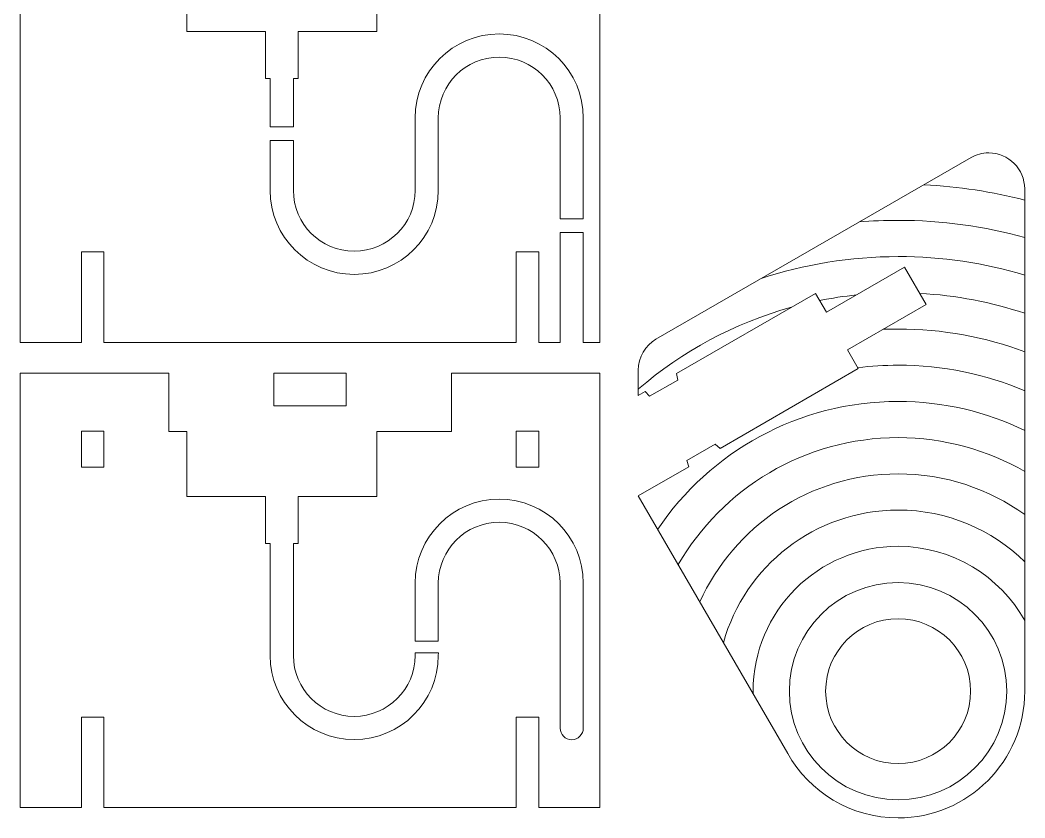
# Model space of a CAD drawing. Header units: centimetres. Extents: x -6.9 to 7.4, y -14.4 to 14.5.
# Drawn here: x -6.93 to 6.94, y -14.44 to -3.43 of the extents above; entities that cross this region are included whole.
import ezdxf

# ---------------------------------------------------------------- set-up
doc = ezdxf.new("R2010")
doc.units = ezdxf.units.CM
doc.header["$MEASUREMENT"] = 0
doc.layers.add('Layer 1', color=7, linetype='Continuous')

msp = doc.modelspace()

# ---------------------------------------------------------------- linework, layer by layer
at = {"layer": 'Layer 1', "lineweight": 20}
msp.add_lwpolyline([(-3.42712, -8.75326), (-2.42712, -8.75326), (-2.42712, -8.30326), (-3.42712, -8.30326), (-3.42712, -8.75326)], close=True, dxfattribs=at)
for points, knots in [([(-3.15712, -4.90201), (-3.15712, -4.90201), (-3.47712, -4.90202), (-3.47712, -4.90202), (-3.47712, -4.90202), (-3.47712, -4.90202), (-3.47712, -4.23542), (-3.47712, -4.23542), (-3.47712, -4.23542), (-3.47712, -4.23542), (-3.54212, -4.23542), (-3.54212, -4.23542), (-3.54212, -4.23542), (-3.54212, -4.23542), (-3.54212, -3.58542), (-3.54212, -3.58542), (-3.54212, -3.58542), (-3.54212, -3.58542), (-4.62712, -3.58542), (-4.62712, -3.58542), (-4.62712, -3.58542), (-4.62712, -3.58542), (-4.62712, -2.68653), (-4.62712, -2.68653), (-4.62712, -2.68653), (-4.62712, -2.68653), (-4.87712, -2.68653), (-4.87712, -2.68653), (-4.87712, -2.68653), (-4.87712, -2.68653), (-4.87711, -1.88042), (-4.87711, -1.88042), (-4.87711, -1.88042), (-4.87711, -1.88042), (-6.92712, -1.88042), (-6.92712, -1.88042), (-6.92712, -1.88042), (-6.92712, -1.88042), (-6.92712, -7.88042), (-6.92712, -7.88042), (-6.92712, -7.88042), (-6.92712, -7.88042), (-6.08212, -7.88042), (-6.08212, -7.88042), (-6.08212, -7.88042), (-6.08212, -7.88042), (-6.08212, -6.63042), (-6.08212, -6.63042), (-6.08212, -6.63042), (-6.08212, -6.63042), (-5.77212, -6.63042), (-5.77212, -6.63042), (-5.77212, -6.63042), (-5.77212, -6.63042), (-5.77212, -7.88042), (-5.77212, -7.88042), (-5.77212, -7.88042), (-5.77212, -7.88042), (-0.08212, -7.88042), (-0.08212, -7.88042), (-0.08212, -7.88042), (-0.08212, -7.88042), (-0.08212, -6.63042), (-0.08212, -6.63042), (-0.08212, -6.63042), (-0.08212, -6.63042), (0.22788, -6.63042), (0.22788, -6.63042), (0.22788, -6.63042), (0.22788, -6.63042), (0.22788, -7.88042), (0.22788, -7.88042), (0.22788, -7.88042), (0.22788, -7.88042), (0.52288, -7.88042), (0.52288, -7.88042), (0.52288, -7.88042), (0.52288, -7.88042), (0.52288, -6.36151), (0.52288, -6.36151), (0.52288, -6.36151), (0.52288, -6.36151), (0.84288, -6.36147), (0.84288, -6.36147), (0.84288, -6.36147), (0.84288, -6.36147), (0.84288, -7.88042), (0.84288, -7.88042), (0.84288, -7.88042), (0.84288, -7.88042), (1.07288, -7.88042), (1.07288, -7.88042), (1.07288, -7.88042), (1.07288, -7.88042), (1.07288, -1.88042), (1.07288, -1.88042), (1.07288, -1.88042), (1.07288, -1.88042), (-0.97719, -1.88042), (-0.97719, -1.88042), (-0.97719, -1.88042), (-0.97719, -1.88042), (-0.97712, -2.68653), (-0.97712, -2.68653), (-0.97712, -2.68653), (-0.97712, -2.68653), (-2.00712, -2.68653), (-2.00712, -2.68653), (-2.00712, -2.68653), (-2.00712, -2.68653), (-2.00712, -3.58542), (-2.00712, -3.58542), (-2.00712, -3.58542), (-2.00712, -3.58542), (-3.09212, -3.58542), (-3.09212, -3.58542), (-3.09212, -3.58542), (-3.09212, -3.58542), (-3.09212, -4.23542), (-3.09212, -4.23542), (-3.09212, -4.23542), (-3.09212, -4.23542), (-3.15712, -4.23542), (-3.15712, -4.23542), (-3.15712, -4.23542), (-3.15712, -4.23542), (-3.15712, -4.90201), (-3.15712, -4.90201)], [0, 0, 0, 0, 0.03125, 0.03125, 0.03125, 0.03125, 0.0625, 0.0625, 0.0625, 0.0625, 0.09375, 0.09375, 0.09375, 0.09375, 0.125, 0.125, 0.125, 0.125, 0.15625, 0.15625, 0.15625, 0.15625, 0.1875, 0.1875, 0.1875, 0.1875, 0.21875, 0.21875, 0.21875, 0.21875, 0.25, 0.25, 0.25, 0.25, 0.28125, 0.28125, 0.28125, 0.28125, 0.3125, 0.3125, 0.3125, 0.3125, 0.34375, 0.34375, 0.34375, 0.34375, 0.375, 0.375, 0.375, 0.375, 0.40625, 0.40625, 0.40625, 0.40625, 0.4375, 0.4375, 0.4375, 0.4375, 0.46875, 0.46875, 0.46875, 0.46875, 0.5, 0.5, 0.5, 0.5, 0.53125, 0.53125, 0.53125, 0.53125, 0.5625, 0.5625, 0.5625, 0.5625, 0.59375, 0.59375, 0.59375, 0.59375, 0.625, 0.625, 0.625, 0.625, 0.65625, 0.65625, 0.65625, 0.65625, 0.6875, 0.6875, 0.6875, 0.6875, 0.71875, 0.71875, 0.71875, 0.71875, 0.75, 0.75, 0.75, 0.75, 0.78125, 0.78125, 0.78125, 0.78125, 0.8125, 0.8125, 0.8125, 0.8125, 0.84375, 0.84375, 0.84375, 0.84375, 0.875, 0.875, 0.875, 0.875, 0.90625, 0.90625, 0.90625, 0.90625, 0.9375, 0.9375, 0.9375, 0.9375, 0.96875, 0.96875, 0.96875, 0.96875, 1, 1, 1, 1]), ([(-1.47712, -4.83765), (-1.47712, -4.83765), (-1.47712, -4.78042), (-1.47712, -4.78042), (-1.47712, -4.78042), (-1.47712, -4.13988), (-0.95695, -3.62042), (-0.31641, -3.62042), (-0.31641, -3.62042), (0.32413, -3.62042), (0.84288, -4.13988), (0.84288, -4.78042), (0.84288, -4.78042), (0.84288, -4.78042), (0.84288, -6.17179), (0.84288, -6.17179), (0.84288, -6.17179), (0.84288, -6.17179), (0.52288, -6.17162), (0.52288, -6.17162), (0.52288, -6.17162), (0.52288, -6.17162), (0.52288, -4.78042), (0.52288, -4.78042), (0.52288, -4.78042), (0.52288, -4.31658), (0.14743, -3.94042), (-0.31641, -3.94042), (-0.31641, -3.94042), (-0.78025, -3.94042), (-1.15713, -4.31675), (-1.15713, -4.78059), (-1.15713, -4.78059), (-1.15713, -4.78059), (-1.15713, -4.83769), (-1.15713, -4.83769)], [0, 0, 0, 0, 0.11111111, 0.11111111, 0.11111111, 0.11111111, 0.22222222, 0.22222222, 0.22222222, 0.22222222, 0.33333333, 0.33333333, 0.33333333, 0.33333333, 0.44444444, 0.44444444, 0.44444444, 0.44444444, 0.55555556, 0.55555556, 0.55555556, 0.55555556, 0.66666667, 0.66666667, 0.66666667, 0.66666667, 0.77777778, 0.77777778, 0.77777778, 0.77777778, 0.88888889, 0.88888889, 0.88888889, 0.88888889, 1, 1, 1, 1]), ([(-1.15713, -5.78059), (-1.15713, -6.42113), (-1.67773, -6.94042), (-2.31827, -6.94042), (-2.31827, -6.94042), (-2.95881, -6.94042), (-3.47712, -6.42091), (-3.47712, -5.78037), (-3.47712, -5.78037), (-3.47712, -5.78037), (-3.47712, -5.09184), (-3.47712, -5.09184), (-3.47712, -5.09184), (-3.47712, -5.09184), (-3.1573, -5.09184), (-3.1573, -5.09184), (-3.1573, -5.09184), (-3.1573, -5.09184), (-3.15712, -5.78037), (-3.15712, -5.78037), (-3.15712, -5.78037), (-3.15712, -6.24421), (-2.78211, -6.62042), (-2.31827, -6.62042), (-2.31827, -6.62042), (-1.85443, -6.62042), (-1.47712, -6.24426), (-1.47712, -5.78042), (-1.47712, -5.78042), (-1.47712, -5.78042), (-1.47712, -4.83765), (-1.47712, -4.83765)], [0, 0, 0, 0, 0.125, 0.125, 0.125, 0.125, 0.25, 0.25, 0.25, 0.25, 0.375, 0.375, 0.375, 0.375, 0.5, 0.5, 0.5, 0.5, 0.625, 0.625, 0.625, 0.625, 0.75, 0.75, 0.75, 0.75, 0.875, 0.875, 0.875, 0.875, 1, 1, 1, 1]), ([(6.93247, -5.76094), (6.93247, -5.48484), (6.71175, -5.26301), (6.43566, -5.26301), (6.43566, -5.26301), (6.34722, -5.26301), (6.26414, -5.28598), (6.19206, -5.32628), (6.19206, -5.32628), (6.19206, -5.32628), (1.84498, -7.83452), (1.84498, -7.83452), (1.84498, -7.83452), (1.69894, -7.92182), (1.60114, -8.08149), (1.60114, -8.26397), (1.60114, -8.26397), (1.60114, -8.26397), (1.60114, -8.6122), (1.60114, -8.6122), (1.60114, -8.6122), (1.60114, -8.6122), (1.69673, -8.5566), (1.69673, -8.5566), (1.69673, -8.5566), (1.69673, -8.5566), (1.75742, -8.62353), (1.75742, -8.62353), (1.75742, -8.62353), (1.75742, -8.62353), (2.14712, -8.39854), (2.14712, -8.39854), (2.14712, -8.39854), (2.14712, -8.39854), (2.12975, -8.3066), (2.12975, -8.3066), (2.12975, -8.3066), (2.12975, -8.3066), (4.04664, -7.20212), (4.04664, -7.20212), (4.04664, -7.20212), (4.04664, -7.20212), (4.19687, -7.46119), (4.19687, -7.46119), (4.19687, -7.46119), (4.19687, -7.46119), (5.27465, -6.8407), (5.27465, -6.8407), (5.27465, -6.8407), (5.27465, -6.8407), (5.5726, -7.35634), (5.5726, -7.35634), (5.5726, -7.35634), (5.5726, -7.35634), (4.48784, -7.98086), (4.48784, -7.98086), (4.48784, -7.98086), (4.48784, -7.98086), (4.63664, -8.24135), (4.63664, -8.24135), (4.63664, -8.24135), (4.63664, -8.24135), (2.72975, -9.34583), (2.72975, -9.34583), (2.72975, -9.34583), (2.72975, -9.34583), (2.66175, -9.28613), (2.66175, -9.28613), (2.66175, -9.28613), (2.66175, -9.28613), (2.27205, -9.51112), (2.27205, -9.51112), (2.27205, -9.51112), (2.27205, -9.51112), (2.29673, -9.59583), (2.29673, -9.59583), (2.29673, -9.59583), (2.29673, -9.59583), (1.60179, -9.99728), (1.60179, -9.99728), (1.60179, -9.99728), (1.60179, -9.99728), (3.66258, -13.55614), (3.66258, -13.55614), (3.66258, -13.55614), (3.96325, -14.08655), (4.53293, -14.44454), (5.18605, -14.44454), (5.18605, -14.44454), (6.15238, -14.44454), (6.93247, -13.66087), (6.93247, -12.69454), (6.93247, -12.69454), (6.93247, -12.69454), (6.93247, -5.76094), (6.93247, -5.76094)], [0, 0, 0, 0, 0.04166667, 0.04166667, 0.04166667, 0.04166667, 0.08333333, 0.08333333, 0.08333333, 0.08333333, 0.125, 0.125, 0.125, 0.125, 0.16666667, 0.16666667, 0.16666667, 0.16666667, 0.20833333, 0.20833333, 0.20833333, 0.20833333, 0.25, 0.25, 0.25, 0.25, 0.29166667, 0.29166667, 0.29166667, 0.29166667, 0.33333333, 0.33333333, 0.33333333, 0.33333333, 0.375, 0.375, 0.375, 0.375, 0.41666667, 0.41666667, 0.41666667, 0.41666667, 0.45833333, 0.45833333, 0.45833333, 0.45833333, 0.5, 0.5, 0.5, 0.5, 0.54166667, 0.54166667, 0.54166667, 0.54166667, 0.58333333, 0.58333333, 0.58333333, 0.58333333, 0.625, 0.625, 0.625, 0.625, 0.66666667, 0.66666667, 0.66666667, 0.66666667, 0.70833333, 0.70833333, 0.70833333, 0.70833333, 0.75, 0.75, 0.75, 0.75, 0.79166667, 0.79166667, 0.79166667, 0.79166667, 0.83333333, 0.83333333, 0.83333333, 0.83333333, 0.875, 0.875, 0.875, 0.875, 0.91666667, 0.91666667, 0.91666667, 0.91666667, 0.95833333, 0.95833333, 0.95833333, 0.95833333, 1, 1, 1, 1]), ([(-3.47711, -11.62397), (-3.47711, -11.62397), (-3.47711, -12.20263), (-3.47711, -12.20263), (-3.47711, -12.20263), (-3.47711, -12.84317), (-2.9588, -13.36268), (-2.31826, -13.36268), (-2.31826, -13.36268), (-1.67772, -13.36268), (-1.15711, -12.84322), (-1.15711, -12.20268), (-1.15711, -12.20268), (-1.15711, -12.20268), (-1.15687, -12.16703), (-1.15687, -12.16703), (-1.15687, -12.16703), (-1.15687, -12.16703), (-1.47711, -12.16703), (-1.47711, -12.16703), (-1.47711, -12.16703), (-1.47711, -12.16703), (-1.47711, -12.20268), (-1.47711, -12.20268), (-1.47711, -12.20268), (-1.47711, -12.66652), (-1.85442, -13.04268), (-2.31826, -13.04268), (-2.31826, -13.04268), (-2.7821, -13.04268), (-3.15711, -12.66647), (-3.15711, -12.20263), (-3.15711, -12.20263), (-3.15711, -12.20263), (-3.15711, -10.65768), (-3.15711, -10.65768), (-3.15711, -10.65768), (-3.15711, -10.65768), (-3.09211, -10.65768), (-3.09211, -10.65768), (-3.09211, -10.65768), (-3.09211, -10.65768), (-3.09211, -10.00768), (-3.09211, -10.00768), (-3.09211, -10.00768), (-3.09211, -10.00768), (-2.00711, -10.00768), (-2.00711, -10.00768), (-2.00711, -10.00768), (-2.00711, -10.00768), (-2.00711, -9.10879), (-2.00711, -9.10879), (-2.00711, -9.10879), (-2.00711, -9.10879), (-0.97711, -9.10879), (-0.97711, -9.10879), (-0.97711, -9.10879), (-0.97711, -9.10879), (-0.97718, -8.30268), (-0.97718, -8.30268), (-0.97718, -8.30268), (-0.97718, -8.30268), (1.07289, -8.30268), (1.07289, -8.30268), (1.07289, -8.30268), (1.07289, -8.30268), (1.07289, -14.30268), (1.07289, -14.30268), (1.07289, -14.30268), (1.07289, -14.30268), (0.22789, -14.30268), (0.22789, -14.30268), (0.22789, -14.30268), (0.22789, -14.30268), (0.22789, -13.05268), (0.22789, -13.05268), (0.22789, -13.05268), (0.22789, -13.05268), (-0.08211, -13.05268), (-0.08211, -13.05268), (-0.08211, -13.05268), (-0.08211, -13.05268), (-0.08211, -14.30268), (-0.08211, -14.30268), (-0.08211, -14.30268), (-0.08211, -14.30268), (-5.77211, -14.30268), (-5.77211, -14.30268), (-5.77211, -14.30268), (-5.77211, -14.30268), (-5.77211, -13.05268), (-5.77211, -13.05268), (-5.77211, -13.05268), (-5.77211, -13.05268), (-6.08211, -13.05268), (-6.08211, -13.05268), (-6.08211, -13.05268), (-6.08211, -13.05268), (-6.08211, -14.30268), (-6.08211, -14.30268), (-6.08211, -14.30268), (-6.08211, -14.30268), (-6.92711, -14.30268), (-6.92711, -14.30268), (-6.92711, -14.30268), (-6.92711, -14.30268), (-6.92711, -8.30268), (-6.92711, -8.30268), (-6.92711, -8.30268), (-6.92711, -8.30268), (-4.8771, -8.30268), (-4.8771, -8.30268), (-4.8771, -8.30268), (-4.8771, -8.30268), (-4.87711, -9.10879), (-4.87711, -9.10879), (-4.87711, -9.10879), (-4.87711, -9.10879), (-4.62711, -9.10879), (-4.62711, -9.10879), (-4.62711, -9.10879), (-4.62711, -9.10879), (-4.62711, -10.00768), (-4.62711, -10.00768), (-4.62711, -10.00768), (-4.62711, -10.00768), (-3.54211, -10.00768), (-3.54211, -10.00768), (-3.54211, -10.00768), (-3.54211, -10.00768), (-3.54211, -10.65768), (-3.54211, -10.65768), (-3.54211, -10.65768), (-3.54211, -10.65768), (-3.47711, -10.65768), (-3.47711, -10.65768), (-3.47711, -10.65768), (-3.47711, -10.65768), (-3.47711, -11.62397), (-3.47711, -11.62397)], [0, 0, 0, 0, 0.02857143, 0.02857143, 0.02857143, 0.02857143, 0.05714286, 0.05714286, 0.05714286, 0.05714286, 0.08571429, 0.08571429, 0.08571429, 0.08571429, 0.11428571, 0.11428571, 0.11428571, 0.11428571, 0.14285714, 0.14285714, 0.14285714, 0.14285714, 0.17142857, 0.17142857, 0.17142857, 0.17142857, 0.2, 0.2, 0.2, 0.2, 0.22857143, 0.22857143, 0.22857143, 0.22857143, 0.25714286, 0.25714286, 0.25714286, 0.25714286, 0.28571429, 0.28571429, 0.28571429, 0.28571429, 0.31428571, 0.31428571, 0.31428571, 0.31428571, 0.34285714, 0.34285714, 0.34285714, 0.34285714, 0.37142857, 0.37142857, 0.37142857, 0.37142857, 0.4, 0.4, 0.4, 0.4, 0.42857143, 0.42857143, 0.42857143, 0.42857143, 0.45714286, 0.45714286, 0.45714286, 0.45714286, 0.48571429, 0.48571429, 0.48571429, 0.48571429, 0.51428571, 0.51428571, 0.51428571, 0.51428571, 0.54285714, 0.54285714, 0.54285714, 0.54285714, 0.57142857, 0.57142857, 0.57142857, 0.57142857, 0.6, 0.6, 0.6, 0.6, 0.62857143, 0.62857143, 0.62857143, 0.62857143, 0.65714286, 0.65714286, 0.65714286, 0.65714286, 0.68571429, 0.68571429, 0.68571429, 0.68571429, 0.71428571, 0.71428571, 0.71428571, 0.71428571, 0.74285714, 0.74285714, 0.74285714, 0.74285714, 0.77142857, 0.77142857, 0.77142857, 0.77142857, 0.8, 0.8, 0.8, 0.8, 0.82857143, 0.82857143, 0.82857143, 0.82857143, 0.85714286, 0.85714286, 0.85714286, 0.85714286, 0.88571429, 0.88571429, 0.88571429, 0.88571429, 0.91428571, 0.91428571, 0.91428571, 0.91428571, 0.94285714, 0.94285714, 0.94285714, 0.94285714, 0.97142857, 0.97142857, 0.97142857, 0.97142857, 1, 1, 1, 1]), ([(-6.08211, -9.10268), (-6.08211, -9.10268), (-5.77211, -9.10268), (-5.77211, -9.10268), (-5.77211, -9.10268), (-5.77211, -9.10268), (-5.77211, -9.60268), (-5.77211, -9.60268), (-5.77211, -9.60268), (-5.77211, -9.60268), (-6.08211, -9.60268), (-6.08211, -9.60268), (-6.08211, -9.60268), (-6.08211, -9.60268), (-6.08211, -9.10268), (-6.08211, -9.10268)], [0, 0, 0, 0, 0.25, 0.25, 0.25, 0.25, 0.5, 0.5, 0.5, 0.5, 0.75, 0.75, 0.75, 0.75, 1, 1, 1, 1]), ([(-0.08211, -9.10268), (-0.08211, -9.10268), (0.22789, -9.10268), (0.22789, -9.10268), (0.22789, -9.10268), (0.22789, -9.10268), (0.22789, -9.60268), (0.22789, -9.60268), (0.22789, -9.60268), (0.22789, -9.60268), (-0.08211, -9.60268), (-0.08211, -9.60268), (-0.08211, -9.60268), (-0.08211, -9.60268), (-0.08211, -9.10268), (-0.08211, -9.10268)], [0, 0, 0, 0, 0.25, 0.25, 0.25, 0.25, 0.5, 0.5, 0.5, 0.5, 0.75, 0.75, 0.75, 0.75, 1, 1, 1, 1]), ([(0.84289, -11.49186), (0.84289, -11.49186), (0.84289, -13.20478), (0.84289, -13.20478), (0.84289, -13.20478), (0.84289, -13.29312), (0.77124, -13.36478), (0.68289, -13.36478), (0.68289, -13.36478), (0.59454, -13.36478), (0.52289, -13.29312), (0.52289, -13.20478), (0.52289, -13.20478), (0.52289, -13.20478), (0.52289, -11.49256), (0.52289, -11.49256), (0.52289, -11.49256), (0.52289, -11.49256), (0.52289, -11.20268), (0.52289, -11.20268), (0.52289, -11.20268), (0.52289, -10.73884), (0.14744, -10.36268), (-0.3164, -10.36268), (-0.3164, -10.36268), (-0.78024, -10.36268), (-1.15711, -10.73884), (-1.15711, -11.20268), (-1.15711, -11.20268), (-1.15711, -11.20268), (-1.15711, -12.00526), (-1.15711, -12.00526), (-1.15711, -12.00526), (-1.15711, -12.00526), (-1.47711, -12.00547), (-1.47711, -12.00547), (-1.47711, -12.00547), (-1.47711, -12.00547), (-1.47711, -11.20268), (-1.47711, -11.20268), (-1.47711, -11.20268), (-1.47711, -10.56214), (-0.95694, -10.04268), (-0.3164, -10.04268), (-0.3164, -10.04268), (0.32414, -10.04268), (0.84289, -10.56214), (0.84289, -11.20268), (0.84289, -11.20268), (0.84289, -11.20268), (0.84289, -11.49186), (0.84289, -11.49186)], [0, 0, 0, 0, 0.07692308, 0.07692308, 0.07692308, 0.07692308, 0.15384615, 0.15384615, 0.15384615, 0.15384615, 0.23076923, 0.23076923, 0.23076923, 0.23076923, 0.30769231, 0.30769231, 0.30769231, 0.30769231, 0.38461538, 0.38461538, 0.38461538, 0.38461538, 0.46153846, 0.46153846, 0.46153846, 0.46153846, 0.53846154, 0.53846154, 0.53846154, 0.53846154, 0.61538462, 0.61538462, 0.61538462, 0.61538462, 0.69230769, 0.69230769, 0.69230769, 0.69230769, 0.76923077, 0.76923077, 0.76923077, 0.76923077, 0.84615385, 0.84615385, 0.84615385, 0.84615385, 0.92307692, 0.92307692, 0.92307692, 0.92307692, 1, 1, 1, 1]), ([(4.18605, -12.69454), (4.18605, -13.24673), (4.63386, -13.69454), (5.18605, -13.69454), (5.18605, -13.69454), (5.73824, -13.69454), (6.18605, -13.24673), (6.18605, -12.69454), (6.18605, -12.69454), (6.18605, -12.14235), (5.73824, -11.69454), (5.18605, -11.69454), (5.18605, -11.69454), (4.63386, -11.69454), (4.18605, -12.14235), (4.18605, -12.69454)], [0, 0, 0, 0, 0.25, 0.25, 0.25, 0.25, 0.5, 0.5, 0.5, 0.5, 0.75, 0.75, 0.75, 0.75, 1, 1, 1, 1])]:
    msp.add_open_spline(points, degree=3, knots=knots, dxfattribs=at)
msp.add_open_spline([(-1.15713, -4.83769), (-1.15713, -4.83769), (-1.15732, -5.81922), (-1.15732, -5.81922)], degree=3, dxfattribs=at)
at = {"layer": 'Layer 1', "color": 142, "lineweight": 20}
for points in [[(6.93493, -5.91483), (6.48658, -5.79947), (6.02073, -5.72744), (5.54228, -5.70343)], [(6.93252, -7.47773), (6.47382, -7.32423), (5.98817, -7.22941), (5.48459, -7.20251)], [(4.61196, -7.22413), (4.4403, -7.24195), (4.27096, -7.26769), (4.10436, -7.30091)], [(3.71529, -7.39347), (2.92544, -7.61221), (2.20686, -8.00287), (1.60247, -8.52257)]]:
    msp.add_open_spline(points, degree=3, dxfattribs=at)
for points, knots in [([(6.93436, -6.43244), (6.37815, -6.27741), (5.79172, -6.19454), (5.18605, -6.19454), (5.18605, -6.19454), (5.00437, -6.19454), (4.82445, -6.20208), (4.64655, -6.21664)], [0, 0, 0, 0, 0.5, 0.5, 0.5, 0.5, 1, 1, 1, 1]), ([(6.93289, -6.95152), (6.38041, -6.78412), (5.79391, -6.69424), (5.18605, -6.69454), (5.18605, -6.69454), (4.52551, -6.6949), (3.88999, -6.80158), (3.29605, -6.99832)], [0, 0, 0, 0, 0.5, 0.5, 0.5, 0.5, 1, 1, 1, 1]), ([(6.9353, -8.00919), (6.3908, -7.80579), (5.8014, -7.69454), (5.18605, -7.69454), (5.18605, -7.69454), (5.11655, -7.69454), (5.04745, -7.69599), (4.97865, -7.69879)], [0, 0, 0, 0, 0.5, 0.5, 0.5, 0.5, 1, 1, 1, 1]), ([(6.93331, -8.54648), (6.39606, -8.31986), (5.80566, -8.19454), (5.18605, -8.19454), (5.18605, -8.19454), (4.99844, -8.19454), (4.81349, -8.20606), (4.63192, -8.22833)], [0, 0, 0, 0, 0.5, 0.5, 0.5, 0.5, 1, 1, 1, 1]), ([(6.93401, -9.09578), (6.40593, -8.83874), (5.81277, -8.69454), (5.18605, -8.69454), (5.18605, -8.69454), (3.80557, -8.69454), (2.58817, -9.39426), (1.86929, -10.45826)], [0, 0, 0, 0, 0.5, 0.5, 0.5, 0.5, 1, 1, 1, 1]), ([(6.9343, -9.66193), (6.41991, -9.36467), (5.82277, -9.19454), (5.18605, -9.19454), (5.18605, -9.19454), (3.8894, -9.19454), (2.75715, -9.90003), (2.15242, -10.94804)], [0, 0, 0, 0, 0.5, 0.5, 0.5, 0.5, 1, 1, 1, 1]), ([(6.93229, -10.25503), (6.44041, -9.90226), (5.83741, -9.69454), (5.18605, -9.69454), (5.18605, -9.69454), (3.96835, -9.69454), (2.91982, -10.42045), (2.44975, -11.46304)], [0, 0, 0, 0, 0.5, 0.5, 0.5, 0.5, 1, 1, 1, 1]), ([(6.93333, -10.90669), (6.4826, -10.46614), (5.86598, -10.19454), (5.18605, -10.19454), (5.18605, -10.19454), (4.0371, -10.19454), (3.0689, -10.97001), (2.77647, -12.02601)], [0, 0, 0, 0, 0.5, 0.5, 0.5, 0.5, 1, 1, 1, 1]), ([(6.93219, -11.71876), (6.58993, -11.10768), (5.93613, -10.69454), (5.18605, -10.69454), (5.18605, -10.69454), (4.08167, -10.69454), (3.18605, -11.59016), (3.18605, -12.69454), (3.18605, -12.69454), (3.18605, -12.70708), (3.18617, -12.7196), (3.18639, -12.73206)], [0, 0, 0, 0, 0.33333333, 0.33333333, 0.33333333, 0.33333333, 0.66666667, 0.66666667, 0.66666667, 0.66666667, 1, 1, 1, 1]), ([(3.68605, -12.69454), (3.68605, -13.52283), (4.35777, -14.19454), (5.18605, -14.19454), (5.18605, -14.19454), (6.01434, -14.19454), (6.68605, -13.52282), (6.68605, -12.69454), (6.68605, -12.69454), (6.68605, -11.86625), (6.01434, -11.19454), (5.18605, -11.19454), (5.18605, -11.19454), (4.35777, -11.19454), (3.68605, -11.86626), (3.68605, -12.69454)], [0, 0, 0, 0, 0.25, 0.25, 0.25, 0.25, 0.5, 0.5, 0.5, 0.5, 0.75, 0.75, 0.75, 0.75, 1, 1, 1, 1])]:
    msp.add_open_spline(points, degree=3, knots=knots, dxfattribs=at)

doc.saveas('drawing.dxf')
